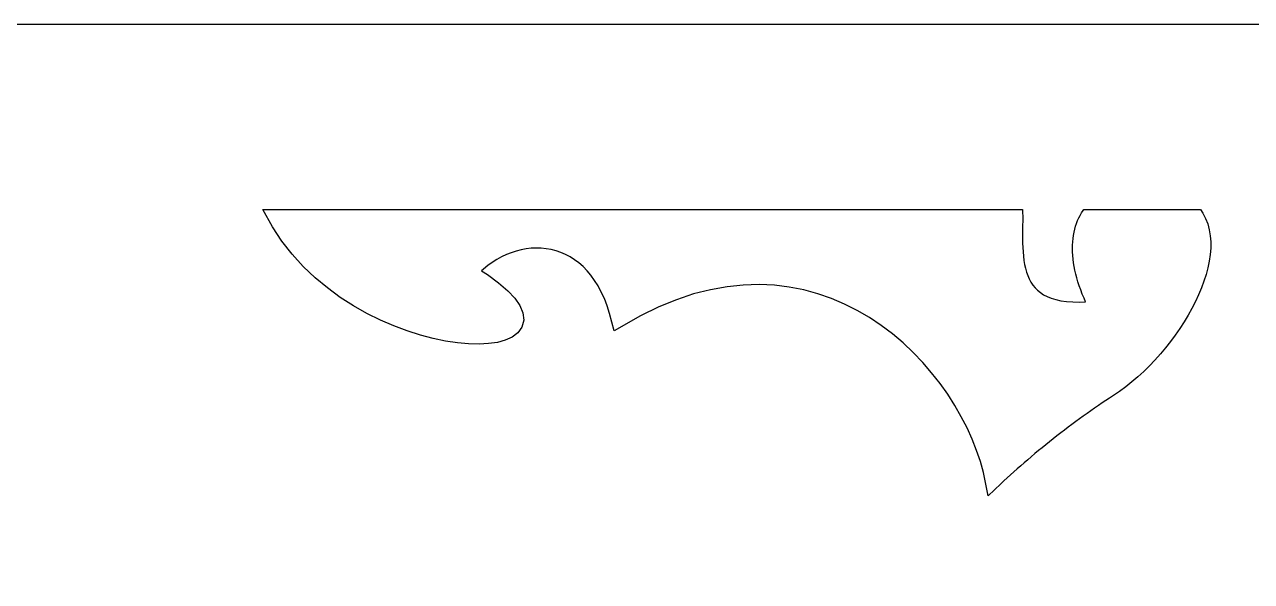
# Model space of a CAD drawing. Header units: centimetres. Extents: x -27.5 to -9.1, y -9.5 to -3.5.
# Drawn here: x -24.932 to -22.364, y -4.662 to -3.495 of the extents above; entities that cross this region are included whole.
import ezdxf

# ---------------------------------------------------------------- set-up
doc = ezdxf.new("R2010")
doc.units = ezdxf.units.CM
doc.header["$MEASUREMENT"] = 0
doc.layers.add('layer 1', color=7, linetype='Continuous')

msp = doc.modelspace()

# ---------------------------------------------------------------- linework, layer by layer
at = {"layer": 'layer 1', "color": 250}
for points, knots in [([(-27.5, -3.49494), (-27.5, -3.49494), (-18.97669, -3.49494), (-18.97669, -3.49494), (-18.97669, -3.49494), (-18.97669, -3.49494), (-18.97669, -9.5), (-18.97669, -9.5), (-18.97669, -9.5), (-18.97669, -9.5), (-27.5, -9.5), (-27.5, -9.5), (-27.5, -9.5), (-27.5, -9.5), (-27.5, -3.49494), (-27.5, -3.49494)], [0, 0, 0, 0, 0.2, 0.2, 0.2, 0.2, 0.4, 0.4, 0.4, 0.4, 0.6, 0.6, 0.6, 0.6, 1, 1, 1, 1]), ([(-24.43285, -3.88236), (-24.43285, -3.88236), (-24.41285, -3.9189), (-24.41285, -3.9189), (-24.41285, -3.9189), (-24.41285, -3.9189), (-24.39321, -3.94862), (-24.39321, -3.94862), (-24.39321, -3.94862), (-24.39321, -3.94862), (-24.37162, -3.97626), (-24.37162, -3.97626), (-24.37162, -3.97626), (-24.37162, -3.97626), (-24.34833, -4.00184), (-24.34833, -4.00184), (-24.34833, -4.00184), (-24.34833, -4.00184), (-24.3236, -4.02539), (-24.3236, -4.02539), (-24.3236, -4.02539), (-24.3236, -4.02539), (-24.29769, -4.04696), (-24.29769, -4.04696), (-24.29769, -4.04696), (-24.29769, -4.04696), (-24.27082, -4.06658), (-24.27082, -4.06658), (-24.27082, -4.06658), (-24.27082, -4.06658), (-24.24326, -4.08429), (-24.24326, -4.08429), (-24.24326, -4.08429), (-24.24326, -4.08429), (-24.21524, -4.10014), (-24.21524, -4.10014), (-24.21524, -4.10014), (-24.21524, -4.10014), (-24.18699, -4.11415), (-24.18699, -4.11415), (-24.18699, -4.11415), (-24.18699, -4.11415), (-24.15874, -4.12638), (-24.15874, -4.12638), (-24.15874, -4.12638), (-24.15874, -4.12638), (-24.13075, -4.13684), (-24.13075, -4.13684), (-24.13075, -4.13684), (-24.13075, -4.13684), (-24.10323, -4.14559), (-24.10323, -4.14559), (-24.10323, -4.14559), (-24.10323, -4.14559), (-24.0764, -4.15264), (-24.0764, -4.15264), (-24.0764, -4.15264), (-24.0764, -4.15264), (-24.0505, -4.15804), (-24.0505, -4.15804), (-24.0505, -4.15804), (-24.0505, -4.15804), (-24.02573, -4.16182), (-24.02573, -4.16182), (-24.02573, -4.16182), (-24.02573, -4.16182), (-24.00232, -4.16399), (-24.00232, -4.16399), (-24.00232, -4.16399), (-24.00232, -4.16399), (-23.98044, -4.16457), (-23.98044, -4.16457), (-23.98044, -4.16457), (-23.98044, -4.16457), (-23.96028, -4.16356), (-23.96028, -4.16356), (-23.96028, -4.16356), (-23.96028, -4.16356), (-23.94197, -4.16091), (-23.94197, -4.16091), (-23.94197, -4.16091), (-23.94197, -4.16091), (-23.92561, -4.15651), (-23.92561, -4.15651), (-23.92561, -4.15651), (-23.92561, -4.15651), (-23.9113, -4.15007), (-23.9113, -4.15007), (-23.9113, -4.15007), (-23.9113, -4.15007), (-23.89931, -4.14105), (-23.89931, -4.14105), (-23.89931, -4.14105), (-23.89931, -4.14105), (-23.89062, -4.12892), (-23.89062, -4.12892), (-23.89062, -4.12892), (-23.89062, -4.12892), (-23.88687, -4.11426), (-23.88687, -4.11426), (-23.88687, -4.11426), (-23.88687, -4.11426), (-23.88862, -4.09879), (-23.88862, -4.09879), (-23.88862, -4.09879), (-23.88862, -4.09879), (-23.8951, -4.08352), (-23.8951, -4.08352), (-23.8951, -4.08352), (-23.8951, -4.08352), (-23.90569, -4.06827), (-23.90569, -4.06827), (-23.90569, -4.06827), (-23.90569, -4.06827), (-23.92038, -4.0526), (-23.92038, -4.0526), (-23.92038, -4.0526), (-23.92038, -4.0526), (-23.93938, -4.03623), (-23.93938, -4.03623), (-23.93938, -4.03623), (-23.93938, -4.03623), (-23.96297, -4.019), (-23.96297, -4.019), (-23.96297, -4.019), (-23.96297, -4.019), (-23.97541, -4.01107), (-23.97541, -4.01107), (-23.97541, -4.01107), (-23.97541, -4.01107), (-23.97117, -4.00721), (-23.97117, -4.00721), (-23.97117, -4.00721), (-23.97117, -4.00721), (-23.96211, -3.9999), (-23.96211, -3.9999), (-23.96211, -3.9999), (-23.96211, -3.9999), (-23.95275, -3.99321), (-23.95275, -3.99321), (-23.95275, -3.99321), (-23.95275, -3.99321), (-23.9431, -3.98716), (-23.9431, -3.98716), (-23.9431, -3.98716), (-23.9431, -3.98716), (-23.93321, -3.98177), (-23.93321, -3.98177), (-23.93321, -3.98177), (-23.93321, -3.98177), (-23.92312, -3.97703), (-23.92312, -3.97703), (-23.92312, -3.97703), (-23.92312, -3.97703), (-23.91287, -3.97298), (-23.91287, -3.97298), (-23.91287, -3.97298), (-23.91287, -3.97298), (-23.90249, -3.96962), (-23.90249, -3.96962), (-23.90249, -3.96962), (-23.90249, -3.96962), (-23.89203, -3.96696), (-23.89203, -3.96696), (-23.89203, -3.96696), (-23.89203, -3.96696), (-23.88151, -3.96502), (-23.88151, -3.96502), (-23.88151, -3.96502), (-23.88151, -3.96502), (-23.87097, -3.96381), (-23.87097, -3.96381), (-23.87097, -3.96381), (-23.87097, -3.96381), (-23.86046, -3.96334), (-23.86046, -3.96334), (-23.86046, -3.96334), (-23.86046, -3.96334), (-23.84999, -3.96362), (-23.84999, -3.96362), (-23.84999, -3.96362), (-23.84999, -3.96362), (-23.83961, -3.96465), (-23.83961, -3.96465), (-23.83961, -3.96465), (-23.83961, -3.96465), (-23.82934, -3.96646), (-23.82934, -3.96646), (-23.82934, -3.96646), (-23.82934, -3.96646), (-23.81921, -3.96905), (-23.81921, -3.96905), (-23.81921, -3.96905), (-23.81921, -3.96905), (-23.80924, -3.97245), (-23.80924, -3.97245), (-23.80924, -3.97245), (-23.80924, -3.97245), (-23.79946, -3.97666), (-23.79946, -3.97666), (-23.79946, -3.97666), (-23.79946, -3.97666), (-23.78989, -3.98171), (-23.78989, -3.98171), (-23.78989, -3.98171), (-23.78989, -3.98171), (-23.78057, -3.98762), (-23.78057, -3.98762), (-23.78057, -3.98762), (-23.78057, -3.98762), (-23.7715, -3.99442), (-23.7715, -3.99442), (-23.7715, -3.99442), (-23.7715, -3.99442), (-23.76273, -4.00214), (-23.76273, -4.00214), (-23.76273, -4.00214), (-23.76273, -4.00214), (-23.75428, -4.01079), (-23.75428, -4.01079), (-23.75428, -4.01079), (-23.75428, -4.01079), (-23.74618, -4.02042), (-23.74618, -4.02042), (-23.74618, -4.02042), (-23.74618, -4.02042), (-23.73847, -4.03106), (-23.73847, -4.03106), (-23.73847, -4.03106), (-23.73847, -4.03106), (-23.7312, -4.04273), (-23.7312, -4.04273), (-23.7312, -4.04273), (-23.7312, -4.04273), (-23.72439, -4.05545), (-23.72439, -4.05545), (-23.72439, -4.05545), (-23.72439, -4.05545), (-23.7181, -4.06927), (-23.7181, -4.06927), (-23.7181, -4.06927), (-23.7181, -4.06927), (-23.71236, -4.08419), (-23.71236, -4.08419), (-23.71236, -4.08419), (-23.71236, -4.08419), (-23.70723, -4.10024), (-23.70723, -4.10024), (-23.70723, -4.10024), (-23.70723, -4.10024), (-23.69776, -4.13651), (-23.69776, -4.13651), (-23.69776, -4.13651), (-23.69776, -4.13651), (-23.64211, -4.10502), (-23.64211, -4.10502), (-23.64211, -4.10502), (-23.64211, -4.10502), (-23.60437, -4.08665), (-23.60437, -4.08665), (-23.60437, -4.08665), (-23.60437, -4.08665), (-23.56736, -4.07154), (-23.56736, -4.07154), (-23.56736, -4.07154), (-23.56736, -4.07154), (-23.53112, -4.05954), (-23.53112, -4.05954), (-23.53112, -4.05954), (-23.53112, -4.05954), (-23.49568, -4.0505), (-23.49568, -4.0505), (-23.49568, -4.0505), (-23.49568, -4.0505), (-23.46104, -4.0443), (-23.46104, -4.0443), (-23.46104, -4.0443), (-23.46104, -4.0443), (-23.42722, -4.04079), (-23.42722, -4.04079), (-23.42722, -4.04079), (-23.42722, -4.04079), (-23.39426, -4.03984), (-23.39426, -4.03984), (-23.39426, -4.03984), (-23.39426, -4.03984), (-23.36215, -4.04132), (-23.36215, -4.04132), (-23.36215, -4.04132), (-23.36215, -4.04132), (-23.33091, -4.04509), (-23.33091, -4.04509), (-23.33091, -4.04509), (-23.33091, -4.04509), (-23.30057, -4.05103), (-23.30057, -4.05103), (-23.30057, -4.05103), (-23.30057, -4.05103), (-23.27113, -4.05902), (-23.27113, -4.05902), (-23.27113, -4.05902), (-23.27113, -4.05902), (-23.24263, -4.06894), (-23.24263, -4.06894), (-23.24263, -4.06894), (-23.24263, -4.06894), (-23.21508, -4.08066), (-23.21508, -4.08066), (-23.21508, -4.08066), (-23.21508, -4.08066), (-23.18853, -4.09406), (-23.18853, -4.09406), (-23.18853, -4.09406), (-23.18853, -4.09406), (-23.16299, -4.10903), (-23.16299, -4.10903), (-23.16299, -4.10903), (-23.16299, -4.10903), (-23.13849, -4.12543), (-23.13849, -4.12543), (-23.13849, -4.12543), (-23.13849, -4.12543), (-23.11508, -4.14313), (-23.11508, -4.14313), (-23.11508, -4.14313), (-23.11508, -4.14313), (-23.09279, -4.16203), (-23.09279, -4.16203), (-23.09279, -4.16203), (-23.09279, -4.16203), (-23.07164, -4.18198), (-23.07164, -4.18198), (-23.07164, -4.18198), (-23.07164, -4.18198), (-23.05168, -4.20286), (-23.05168, -4.20286), (-23.05168, -4.20286), (-23.05168, -4.20286), (-23.03294, -4.22454), (-23.03294, -4.22454), (-23.03294, -4.22454), (-23.03294, -4.22454), (-23.01546, -4.24688), (-23.01546, -4.24688), (-23.01546, -4.24688), (-23.01546, -4.24688), (-22.99926, -4.26976), (-22.99926, -4.26976), (-22.99926, -4.26976), (-22.99926, -4.26976), (-22.98439, -4.29303), (-22.98439, -4.29303), (-22.98439, -4.29303), (-22.98439, -4.29303), (-22.97087, -4.31658), (-22.97087, -4.31658), (-22.97087, -4.31658), (-22.97087, -4.31658), (-22.95875, -4.34025), (-22.95875, -4.34025), (-22.95875, -4.34025), (-22.95875, -4.34025), (-22.94805, -4.36391), (-22.94805, -4.36391), (-22.94805, -4.36391), (-22.94805, -4.36391), (-22.9388, -4.38743), (-22.9388, -4.38743), (-22.9388, -4.38743), (-22.9388, -4.38743), (-22.93102, -4.41067), (-22.93102, -4.41067), (-22.93102, -4.41067), (-22.93102, -4.41067), (-22.92477, -4.43347), (-22.92477, -4.43347), (-22.92477, -4.43347), (-22.92477, -4.43347), (-22.91443, -4.48211), (-22.91443, -4.48211), (-22.91443, -4.48211), (-22.91443, -4.48211), (-22.88849, -4.4575), (-22.88849, -4.4575), (-22.88849, -4.4575), (-22.88849, -4.4575), (-22.88172, -4.45116), (-22.88172, -4.45116), (-22.88172, -4.45116), (-22.88172, -4.45116), (-22.87486, -4.44482), (-22.87486, -4.44482), (-22.87486, -4.44482), (-22.87486, -4.44482), (-22.86789, -4.43846), (-22.86789, -4.43846), (-22.86789, -4.43846), (-22.86789, -4.43846), (-22.86083, -4.4321), (-22.86083, -4.4321), (-22.86083, -4.4321), (-22.86083, -4.4321), (-22.85369, -4.42574), (-22.85369, -4.42574), (-22.85369, -4.42574), (-22.85369, -4.42574), (-22.84646, -4.41938), (-22.84646, -4.41938), (-22.84646, -4.41938), (-22.84646, -4.41938), (-22.83916, -4.41303), (-22.83916, -4.41303), (-22.83916, -4.41303), (-22.83916, -4.41303), (-22.83178, -4.4067), (-22.83178, -4.4067), (-22.83178, -4.4067), (-22.83178, -4.4067), (-22.82433, -4.40037), (-22.82433, -4.40037), (-22.82433, -4.40037), (-22.82433, -4.40037), (-22.81683, -4.39407), (-22.81683, -4.39407), (-22.81683, -4.39407), (-22.81683, -4.39407), (-22.80926, -4.38778), (-22.80926, -4.38778), (-22.80926, -4.38778), (-22.80926, -4.38778), (-22.80164, -4.38152), (-22.80164, -4.38152), (-22.80164, -4.38152), (-22.80164, -4.38152), (-22.79396, -4.3753), (-22.79396, -4.3753), (-22.79396, -4.3753), (-22.79396, -4.3753), (-22.78624, -4.3691), (-22.78624, -4.3691), (-22.78624, -4.3691), (-22.78624, -4.3691), (-22.77848, -4.36294), (-22.77848, -4.36294), (-22.77848, -4.36294), (-22.77848, -4.36294), (-22.77069, -4.35682), (-22.77069, -4.35682), (-22.77069, -4.35682), (-22.77069, -4.35682), (-22.76286, -4.35074), (-22.76286, -4.35074), (-22.76286, -4.35074), (-22.76286, -4.35074), (-22.75501, -4.34472), (-22.75501, -4.34472), (-22.75501, -4.34472), (-22.75501, -4.34472), (-22.74714, -4.33874), (-22.74714, -4.33874), (-22.74714, -4.33874), (-22.74714, -4.33874), (-22.73925, -4.33282), (-22.73925, -4.33282), (-22.73925, -4.33282), (-22.73925, -4.33282), (-22.73134, -4.32696), (-22.73134, -4.32696), (-22.73134, -4.32696), (-22.73134, -4.32696), (-22.72343, -4.32116), (-22.72343, -4.32116), (-22.72343, -4.32116), (-22.72343, -4.32116), (-22.71551, -4.31543), (-22.71551, -4.31543), (-22.71551, -4.31543), (-22.71551, -4.31543), (-22.7076, -4.30977), (-22.7076, -4.30977), (-22.7076, -4.30977), (-22.7076, -4.30977), (-22.69968, -4.30418), (-22.69968, -4.30418), (-22.69968, -4.30418), (-22.69968, -4.30418), (-22.69179, -4.29867), (-22.69179, -4.29867), (-22.69179, -4.29867), (-22.69179, -4.29867), (-22.6839, -4.29324), (-22.6839, -4.29324), (-22.6839, -4.29324), (-22.6839, -4.29324), (-22.67604, -4.28789), (-22.67604, -4.28789), (-22.67604, -4.28789), (-22.67604, -4.28789), (-22.6682, -4.28263), (-22.6682, -4.28263), (-22.6682, -4.28263), (-22.6682, -4.28263), (-22.66039, -4.27747), (-22.66039, -4.27747), (-22.66039, -4.27747), (-22.66039, -4.27747), (-22.65246, -4.2723), (-22.65246, -4.2723), (-22.65246, -4.2723), (-22.65246, -4.2723), (-22.63947, -4.2635), (-22.63947, -4.2635), (-22.63947, -4.2635), (-22.63947, -4.2635), (-22.62651, -4.25394), (-22.62651, -4.25394), (-22.62651, -4.25394), (-22.62651, -4.25394), (-22.61377, -4.24377), (-22.61377, -4.24377), (-22.61377, -4.24377), (-22.61377, -4.24377), (-22.60126, -4.23303), (-22.60126, -4.23303), (-22.60126, -4.23303), (-22.60126, -4.23303), (-22.58903, -4.22176), (-22.58903, -4.22176), (-22.58903, -4.22176), (-22.58903, -4.22176), (-22.57709, -4.21001), (-22.57709, -4.21001), (-22.57709, -4.21001), (-22.57709, -4.21001), (-22.56548, -4.19783), (-22.56548, -4.19783), (-22.56548, -4.19783), (-22.56548, -4.19783), (-22.55422, -4.18525), (-22.55422, -4.18525), (-22.55422, -4.18525), (-22.55422, -4.18525), (-22.54336, -4.17232), (-22.54336, -4.17232), (-22.54336, -4.17232), (-22.54336, -4.17232), (-22.53291, -4.15908), (-22.53291, -4.15908), (-22.53291, -4.15908), (-22.53291, -4.15908), (-22.52291, -4.14557), (-22.52291, -4.14557), (-22.52291, -4.14557), (-22.52291, -4.14557), (-22.51339, -4.13183), (-22.51339, -4.13183), (-22.51339, -4.13183), (-22.51339, -4.13183), (-22.50439, -4.11791), (-22.50439, -4.11791), (-22.50439, -4.11791), (-22.50439, -4.11791), (-22.49593, -4.10384), (-22.49593, -4.10384), (-22.49593, -4.10384), (-22.49593, -4.10384), (-22.48805, -4.08967), (-22.48805, -4.08967), (-22.48805, -4.08967), (-22.48805, -4.08967), (-22.48078, -4.07543), (-22.48078, -4.07543), (-22.48078, -4.07543), (-22.48078, -4.07543), (-22.47415, -4.06117), (-22.47415, -4.06117), (-22.47415, -4.06117), (-22.47415, -4.06117), (-22.4682, -4.04691), (-22.4682, -4.04691), (-22.4682, -4.04691), (-22.4682, -4.04691), (-22.46296, -4.03271), (-22.46296, -4.03271), (-22.46296, -4.03271), (-22.46296, -4.03271), (-22.45848, -4.01858), (-22.45848, -4.01858), (-22.45848, -4.01858), (-22.45848, -4.01858), (-22.45478, -4.00458), (-22.45478, -4.00458), (-22.45478, -4.00458), (-22.45478, -4.00458), (-22.45191, -3.99073), (-22.45191, -3.99073), (-22.45191, -3.99073), (-22.45191, -3.99073), (-22.44992, -3.97706), (-22.44992, -3.97706), (-22.44992, -3.97706), (-22.44992, -3.97706), (-22.44885, -3.96361), (-22.44885, -3.96361), (-22.44885, -3.96361), (-22.44885, -3.96361), (-22.44875, -3.95041), (-22.44875, -3.95041), (-22.44875, -3.95041), (-22.44875, -3.95041), (-22.4497, -3.93751), (-22.4497, -3.93751), (-22.4497, -3.93751), (-22.4497, -3.93751), (-22.45174, -3.92496), (-22.45174, -3.92496), (-22.45174, -3.92496), (-22.45174, -3.92496), (-22.45495, -3.91281), (-22.45495, -3.91281), (-22.45495, -3.91281), (-22.45495, -3.91281), (-22.45939, -3.90115), (-22.45939, -3.90115), (-22.45939, -3.90115), (-22.45939, -3.90115), (-22.4651, -3.89006), (-22.4651, -3.89006), (-22.4651, -3.89006), (-22.4651, -3.89006), (-22.47031, -3.88236), (-22.47031, -3.88236), (-22.47031, -3.88236), (-22.47031, -3.88236), (-22.71436, -3.88236), (-22.71436, -3.88236), (-22.71436, -3.88236), (-22.71436, -3.88236), (-22.71583, -3.88442), (-22.71583, -3.88442), (-22.71583, -3.88442), (-22.71583, -3.88442), (-22.71907, -3.8895), (-22.71907, -3.8895), (-22.71907, -3.8895), (-22.71907, -3.8895), (-22.72208, -3.89478), (-22.72208, -3.89478), (-22.72208, -3.89478), (-22.72208, -3.89478), (-22.72484, -3.90024), (-22.72484, -3.90024), (-22.72484, -3.90024), (-22.72484, -3.90024), (-22.72736, -3.90589), (-22.72736, -3.90589), (-22.72736, -3.90589), (-22.72736, -3.90589), (-22.72962, -3.91172), (-22.72962, -3.91172), (-22.72962, -3.91172), (-22.72962, -3.91172), (-22.73164, -3.91772), (-22.73164, -3.91772), (-22.73164, -3.91772), (-22.73164, -3.91772), (-22.73339, -3.92389), (-22.73339, -3.92389), (-22.73339, -3.92389), (-22.73339, -3.92389), (-22.73488, -3.93023), (-22.73488, -3.93023), (-22.73488, -3.93023), (-22.73488, -3.93023), (-22.7361, -3.93671), (-22.7361, -3.93671), (-22.7361, -3.93671), (-22.7361, -3.93671), (-22.73705, -3.94336), (-22.73705, -3.94336), (-22.73705, -3.94336), (-22.73705, -3.94336), (-22.73774, -3.95016), (-22.73774, -3.95016), (-22.73774, -3.95016), (-22.73774, -3.95016), (-22.73815, -3.9571), (-22.73815, -3.9571), (-22.73815, -3.9571), (-22.73815, -3.9571), (-22.73829, -3.96419), (-22.73829, -3.96419), (-22.73829, -3.96419), (-22.73829, -3.96419), (-22.73815, -3.97142), (-22.73815, -3.97142), (-22.73815, -3.97142), (-22.73815, -3.97142), (-22.73774, -3.97879), (-22.73774, -3.97879), (-22.73774, -3.97879), (-22.73774, -3.97879), (-22.73704, -3.98629), (-22.73704, -3.98629), (-22.73704, -3.98629), (-22.73704, -3.98629), (-22.73606, -3.99393), (-22.73606, -3.99393), (-22.73606, -3.99393), (-22.73606, -3.99393), (-22.73479, -4.00171), (-22.73479, -4.00171), (-22.73479, -4.00171), (-22.73479, -4.00171), (-22.73323, -4.00962), (-22.73323, -4.00962), (-22.73323, -4.00962), (-22.73323, -4.00962), (-22.73138, -4.01766), (-22.73138, -4.01766), (-22.73138, -4.01766), (-22.73138, -4.01766), (-22.72924, -4.02582), (-22.72924, -4.02582), (-22.72924, -4.02582), (-22.72924, -4.02582), (-22.7268, -4.03412), (-22.7268, -4.03412), (-22.7268, -4.03412), (-22.7268, -4.03412), (-22.72406, -4.04254), (-22.72406, -4.04254), (-22.72406, -4.04254), (-22.72406, -4.04254), (-22.72101, -4.05108), (-22.72101, -4.05108), (-22.72101, -4.05108), (-22.72101, -4.05108), (-22.71765, -4.05975), (-22.71765, -4.05975), (-22.71765, -4.05975), (-22.71765, -4.05975), (-22.71399, -4.06855), (-22.71399, -4.06855), (-22.71399, -4.06855), (-22.71399, -4.06855), (-22.71072, -4.07586), (-22.71072, -4.07586), (-22.71072, -4.07586), (-22.71072, -4.07586), (-22.72267, -4.07641), (-22.72267, -4.07641), (-22.72267, -4.07641), (-22.72267, -4.07641), (-22.73716, -4.07628), (-22.73716, -4.07628), (-22.73716, -4.07628), (-22.73716, -4.07628), (-22.75035, -4.07536), (-22.75035, -4.07536), (-22.75035, -4.07536), (-22.75035, -4.07536), (-22.76228, -4.0737), (-22.76228, -4.0737), (-22.76228, -4.0737), (-22.76228, -4.0737), (-22.77301, -4.07137), (-22.77301, -4.07137), (-22.77301, -4.07137), (-22.77301, -4.07137), (-22.78261, -4.06844), (-22.78261, -4.06844), (-22.78261, -4.06844), (-22.78261, -4.06844), (-22.79115, -4.06496), (-22.79115, -4.06496), (-22.79115, -4.06496), (-22.79115, -4.06496), (-22.79871, -4.06099), (-22.79871, -4.06099), (-22.79871, -4.06099), (-22.79871, -4.06099), (-22.80539, -4.05657), (-22.80539, -4.05657), (-22.80539, -4.05657), (-22.80539, -4.05657), (-22.81129, -4.05172), (-22.81129, -4.05172), (-22.81129, -4.05172), (-22.81129, -4.05172), (-22.8165, -4.04643), (-22.8165, -4.04643), (-22.8165, -4.04643), (-22.8165, -4.04643), (-22.8211, -4.04072), (-22.8211, -4.04072), (-22.8211, -4.04072), (-22.8211, -4.04072), (-22.82514, -4.03457), (-22.82514, -4.03457), (-22.82514, -4.03457), (-22.82514, -4.03457), (-22.82868, -4.02798), (-22.82868, -4.02798), (-22.82868, -4.02798), (-22.82868, -4.02798), (-22.83173, -4.02096), (-22.83173, -4.02096), (-22.83173, -4.02096), (-22.83173, -4.02096), (-22.83434, -4.01352), (-22.83434, -4.01352), (-22.83434, -4.01352), (-22.83434, -4.01352), (-22.83653, -4.00571), (-22.83653, -4.00571), (-22.83653, -4.00571), (-22.83653, -4.00571), (-22.83831, -3.99755), (-22.83831, -3.99755), (-22.83831, -3.99755), (-22.83831, -3.99755), (-22.83973, -3.98908), (-22.83973, -3.98908), (-22.83973, -3.98908), (-22.83973, -3.98908), (-22.84083, -3.98036), (-22.84083, -3.98036), (-22.84083, -3.98036), (-22.84083, -3.98036), (-22.84162, -3.97141), (-22.84162, -3.97141), (-22.84162, -3.97141), (-22.84162, -3.97141), (-22.84216, -3.96231), (-22.84216, -3.96231), (-22.84216, -3.96231), (-22.84216, -3.96231), (-22.84248, -3.95308), (-22.84248, -3.95308), (-22.84248, -3.95308), (-22.84248, -3.95308), (-22.84263, -3.94377), (-22.84263, -3.94377), (-22.84263, -3.94377), (-22.84263, -3.94377), (-22.84265, -3.93443), (-22.84265, -3.93443), (-22.84265, -3.93443), (-22.84265, -3.93443), (-22.8426, -3.9251), (-22.8426, -3.9251), (-22.8426, -3.9251), (-22.8426, -3.9251), (-22.8425, -3.9158), (-22.8425, -3.9158), (-22.8425, -3.9158), (-22.8425, -3.9158), (-22.84243, -3.9066), (-22.84243, -3.9066), (-22.84243, -3.9066), (-22.84243, -3.9066), (-22.84243, -3.89751), (-22.84243, -3.89751), (-22.84243, -3.89751), (-22.84243, -3.89751), (-22.84254, -3.88857), (-22.84254, -3.88857), (-22.84254, -3.88857), (-22.84254, -3.88857), (-22.84273, -3.88236), (-22.84273, -3.88236), (-22.84273, -3.88236), (-22.84273, -3.88236), (-24.43285, -3.88236), (-24.43285, -3.88236)], [0, 0, 0, 0, 0.0045455, 0.0045455, 0.0045455, 0.0045455, 0.0090909, 0.0090909, 0.0090909, 0.0090909, 0.0136364, 0.0136364, 0.0136364, 0.0136364, 0.0181818, 0.0181818, 0.0181818, 0.0181818, 0.0227273, 0.0227273, 0.0227273, 0.0227273, 0.0272727, 0.0272727, 0.0272727, 0.0272727, 0.0318182, 0.0318182, 0.0318182, 0.0318182, 0.0363636, 0.0363636, 0.0363636, 0.0363636, 0.0409091, 0.0409091, 0.0409091, 0.0409091, 0.0454545, 0.0454545, 0.0454545, 0.0454545, 0.05, 0.05, 0.05, 0.05, 0.0545455, 0.0545455, 0.0545455, 0.0545455, 0.0590909, 0.0590909, 0.0590909, 0.0590909, 0.0636364, 0.0636364, 0.0636364, 0.0636364, 0.0681818, 0.0681818, 0.0681818, 0.0681818, 0.0727273, 0.0727273, 0.0727273, 0.0727273, 0.0772727, 0.0772727, 0.0772727, 0.0772727, 0.0818182, 0.0818182, 0.0818182, 0.0818182, 0.0863636, 0.0863636, 0.0863636, 0.0863636, 0.0909091, 0.0909091, 0.0909091, 0.0909091, 0.0954545, 0.0954545, 0.0954545, 0.0954545, 0.1, 0.1, 0.1, 0.1, 0.1045455, 0.1045455, 0.1045455, 0.1045455, 0.1090909, 0.1090909, 0.1090909, 0.1090909, 0.1136364, 0.1136364, 0.1136364, 0.1136364, 0.1181818, 0.1181818, 0.1181818, 0.1181818, 0.1227273, 0.1227273, 0.1227273, 0.1227273, 0.1272727, 0.1272727, 0.1272727, 0.1272727, 0.1318182, 0.1318182, 0.1318182, 0.1318182, 0.1363636, 0.1363636, 0.1363636, 0.1363636, 0.1409091, 0.1409091, 0.1409091, 0.1409091, 0.1454545, 0.1454545, 0.1454545, 0.1454545, 0.15, 0.15, 0.15, 0.15, 0.1545455, 0.1545455, 0.1545455, 0.1545455, 0.1590909, 0.1590909, 0.1590909, 0.1590909, 0.1636364, 0.1636364, 0.1636364, 0.1636364, 0.1681818, 0.1681818, 0.1681818, 0.1681818, 0.1727273, 0.1727273, 0.1727273, 0.1727273, 0.1772727, 0.1772727, 0.1772727, 0.1772727, 0.1818182, 0.1818182, 0.1818182, 0.1818182, 0.1863636, 0.1863636, 0.1863636, 0.1863636, 0.1909091, 0.1909091, 0.1909091, 0.1909091, 0.1954545, 0.1954545, 0.1954545, 0.1954545, 0.2, 0.2, 0.2, 0.2, 0.2045455, 0.2045455, 0.2045455, 0.2045455, 0.2090909, 0.2090909, 0.2090909, 0.2090909, 0.2136364, 0.2136364, 0.2136364, 0.2136364, 0.2181818, 0.2181818, 0.2181818, 0.2181818, 0.2227273, 0.2227273, 0.2227273, 0.2227273, 0.2272727, 0.2272727, 0.2272727, 0.2272727, 0.2318182, 0.2318182, 0.2318182, 0.2318182, 0.2363636, 0.2363636, 0.2363636, 0.2363636, 0.2409091, 0.2409091, 0.2409091, 0.2409091, 0.2454545, 0.2454545, 0.2454545, 0.2454545, 0.25, 0.25, 0.25, 0.25, 0.2545455, 0.2545455, 0.2545455, 0.2545455, 0.2590909, 0.2590909, 0.2590909, 0.2590909, 0.2636364, 0.2636364, 0.2636364, 0.2636364, 0.2681818, 0.2681818, 0.2681818, 0.2681818, 0.2727273, 0.2727273, 0.2727273, 0.2727273, 0.2772727, 0.2772727, 0.2772727, 0.2772727, 0.2818182, 0.2818182, 0.2818182, 0.2818182, 0.2863636, 0.2863636, 0.2863636, 0.2863636, 0.2909091, 0.2909091, 0.2909091, 0.2909091, 0.2954545, 0.2954545, 0.2954545, 0.2954545, 0.3, 0.3, 0.3, 0.3, 0.3045455, 0.3045455, 0.3045455, 0.3045455, 0.3090909, 0.3090909, 0.3090909, 0.3090909, 0.3136364, 0.3136364, 0.3136364, 0.3136364, 0.3181818, 0.3181818, 0.3181818, 0.3181818, 0.3227273, 0.3227273, 0.3227273, 0.3227273, 0.3272727, 0.3272727, 0.3272727, 0.3272727, 0.3318182, 0.3318182, 0.3318182, 0.3318182, 0.3363636, 0.3363636, 0.3363636, 0.3363636, 0.3409091, 0.3409091, 0.3409091, 0.3409091, 0.3454545, 0.3454545, 0.3454545, 0.3454545, 0.35, 0.35, 0.35, 0.35, 0.3545455, 0.3545455, 0.3545455, 0.3545455, 0.3590909, 0.3590909, 0.3590909, 0.3590909, 0.3636364, 0.3636364, 0.3636364, 0.3636364, 0.3681818, 0.3681818, 0.3681818, 0.3681818, 0.3727273, 0.3727273, 0.3727273, 0.3727273, 0.3772727, 0.3772727, 0.3772727, 0.3772727, 0.3818182, 0.3818182, 0.3818182, 0.3818182, 0.3863636, 0.3863636, 0.3863636, 0.3863636, 0.3909091, 0.3909091, 0.3909091, 0.3909091, 0.3954545, 0.3954545, 0.3954545, 0.3954545, 0.4, 0.4, 0.4, 0.4, 0.4045455, 0.4045455, 0.4045455, 0.4045455, 0.4090909, 0.4090909, 0.4090909, 0.4090909, 0.4136364, 0.4136364, 0.4136364, 0.4136364, 0.4181818, 0.4181818, 0.4181818, 0.4181818, 0.4227273, 0.4227273, 0.4227273, 0.4227273, 0.4272727, 0.4272727, 0.4272727, 0.4272727, 0.4318182, 0.4318182, 0.4318182, 0.4318182, 0.4363636, 0.4363636, 0.4363636, 0.4363636, 0.4409091, 0.4409091, 0.4409091, 0.4409091, 0.4454545, 0.4454545, 0.4454545, 0.4454545, 0.45, 0.45, 0.45, 0.45, 0.4545455, 0.4545455, 0.4545455, 0.4545455, 0.4590909, 0.4590909, 0.4590909, 0.4590909, 0.4636364, 0.4636364, 0.4636364, 0.4636364, 0.4681818, 0.4681818, 0.4681818, 0.4681818, 0.4727273, 0.4727273, 0.4727273, 0.4727273, 0.4772727, 0.4772727, 0.4772727, 0.4772727, 0.4818182, 0.4818182, 0.4818182, 0.4818182, 0.4863636, 0.4863636, 0.4863636, 0.4863636, 0.4909091, 0.4909091, 0.4909091, 0.4909091, 0.4954545, 0.4954545, 0.4954545, 0.4954545, 0.5, 0.5, 0.5, 0.5, 0.5045455, 0.5045455, 0.5045455, 0.5045455, 0.5090909, 0.5090909, 0.5090909, 0.5090909, 0.5136364, 0.5136364, 0.5136364, 0.5136364, 0.5181818, 0.5181818, 0.5181818, 0.5181818, 0.5227273, 0.5227273, 0.5227273, 0.5227273, 0.5272727, 0.5272727, 0.5272727, 0.5272727, 0.5318182, 0.5318182, 0.5318182, 0.5318182, 0.5363636, 0.5363636, 0.5363636, 0.5363636, 0.5409091, 0.5409091, 0.5409091, 0.5409091, 0.5454545, 0.5454545, 0.5454545, 0.5454545, 0.55, 0.55, 0.55, 0.55, 0.5545455, 0.5545455, 0.5545455, 0.5545455, 0.5590909, 0.5590909, 0.5590909, 0.5590909, 0.5636364, 0.5636364, 0.5636364, 0.5636364, 0.5681818, 0.5681818, 0.5681818, 0.5681818, 0.5727273, 0.5727273, 0.5727273, 0.5727273, 0.5772727, 0.5772727, 0.5772727, 0.5772727, 0.5818182, 0.5818182, 0.5818182, 0.5818182, 0.5863636, 0.5863636, 0.5863636, 0.5863636, 0.5909091, 0.5909091, 0.5909091, 0.5909091, 0.5954545, 0.5954545, 0.5954545, 0.5954545, 0.6, 0.6, 0.6, 0.6, 0.6045455, 0.6045455, 0.6045455, 0.6045455, 0.6090909, 0.6090909, 0.6090909, 0.6090909, 0.6136364, 0.6136364, 0.6136364, 0.6136364, 0.6181818, 0.6181818, 0.6181818, 0.6181818, 0.6227273, 0.6227273, 0.6227273, 0.6227273, 0.6272727, 0.6272727, 0.6272727, 0.6272727, 0.6318182, 0.6318182, 0.6318182, 0.6318182, 0.6363636, 0.6363636, 0.6363636, 0.6363636, 0.6409091, 0.6409091, 0.6409091, 0.6409091, 0.6454545, 0.6454545, 0.6454545, 0.6454545, 0.65, 0.65, 0.65, 0.65, 0.6545455, 0.6545455, 0.6545455, 0.6545455, 0.6590909, 0.6590909, 0.6590909, 0.6590909, 0.6636364, 0.6636364, 0.6636364, 0.6636364, 0.6681818, 0.6681818, 0.6681818, 0.6681818, 0.6727273, 0.6727273, 0.6727273, 0.6727273, 0.6772727, 0.6772727, 0.6772727, 0.6772727, 0.6818182, 0.6818182, 0.6818182, 0.6818182, 0.6863636, 0.6863636, 0.6863636, 0.6863636, 0.6909091, 0.6909091, 0.6909091, 0.6909091, 0.6954545, 0.6954545, 0.6954545, 0.6954545, 0.7, 0.7, 0.7, 0.7, 0.7045455, 0.7045455, 0.7045455, 0.7045455, 0.7090909, 0.7090909, 0.7090909, 0.7090909, 0.7136364, 0.7136364, 0.7136364, 0.7136364, 0.7181818, 0.7181818, 0.7181818, 0.7181818, 0.7227273, 0.7227273, 0.7227273, 0.7227273, 0.7272727, 0.7272727, 0.7272727, 0.7272727, 0.7318182, 0.7318182, 0.7318182, 0.7318182, 0.7363636, 0.7363636, 0.7363636, 0.7363636, 0.7409091, 0.7409091, 0.7409091, 0.7409091, 0.7454545, 0.7454545, 0.7454545, 0.7454545, 0.75, 0.75, 0.75, 0.75, 0.7545455, 0.7545455, 0.7545455, 0.7545455, 0.7590909, 0.7590909, 0.7590909, 0.7590909, 0.7636364, 0.7636364, 0.7636364, 0.7636364, 0.7681818, 0.7681818, 0.7681818, 0.7681818, 0.7727273, 0.7727273, 0.7727273, 0.7727273, 0.7772727, 0.7772727, 0.7772727, 0.7772727, 0.7818182, 0.7818182, 0.7818182, 0.7818182, 0.7863636, 0.7863636, 0.7863636, 0.7863636, 0.7909091, 0.7909091, 0.7909091, 0.7909091, 0.7954545, 0.7954545, 0.7954545, 0.7954545, 0.8, 0.8, 0.8, 0.8, 0.8045455, 0.8045455, 0.8045455, 0.8045455, 0.8090909, 0.8090909, 0.8090909, 0.8090909, 0.8136364, 0.8136364, 0.8136364, 0.8136364, 0.8181818, 0.8181818, 0.8181818, 0.8181818, 0.8227273, 0.8227273, 0.8227273, 0.8227273, 0.8272727, 0.8272727, 0.8272727, 0.8272727, 0.8318182, 0.8318182, 0.8318182, 0.8318182, 0.8363636, 0.8363636, 0.8363636, 0.8363636, 0.8409091, 0.8409091, 0.8409091, 0.8409091, 0.8454545, 0.8454545, 0.8454545, 0.8454545, 0.85, 0.85, 0.85, 0.85, 0.8545455, 0.8545455, 0.8545455, 0.8545455, 0.8590909, 0.8590909, 0.8590909, 0.8590909, 0.8636364, 0.8636364, 0.8636364, 0.8636364, 0.8681818, 0.8681818, 0.8681818, 0.8681818, 0.8727273, 0.8727273, 0.8727273, 0.8727273, 0.8772727, 0.8772727, 0.8772727, 0.8772727, 0.8818182, 0.8818182, 0.8818182, 0.8818182, 0.8863636, 0.8863636, 0.8863636, 0.8863636, 0.8909091, 0.8909091, 0.8909091, 0.8909091, 0.8954545, 0.8954545, 0.8954545, 0.8954545, 0.9, 0.9, 0.9, 0.9, 0.9045455, 0.9045455, 0.9045455, 0.9045455, 0.9090909, 0.9090909, 0.9090909, 0.9090909, 0.9136364, 0.9136364, 0.9136364, 0.9136364, 0.9181818, 0.9181818, 0.9181818, 0.9181818, 0.9227273, 0.9227273, 0.9227273, 0.9227273, 0.9272727, 0.9272727, 0.9272727, 0.9272727, 0.9318182, 0.9318182, 0.9318182, 0.9318182, 0.9363636, 0.9363636, 0.9363636, 0.9363636, 0.9409091, 0.9409091, 0.9409091, 0.9409091, 0.9454545, 0.9454545, 0.9454545, 0.9454545, 0.95, 0.95, 0.95, 0.95, 0.9545455, 0.9545455, 0.9545455, 0.9545455, 0.9590909, 0.9590909, 0.9590909, 0.9590909, 0.9636364, 0.9636364, 0.9636364, 0.9636364, 0.9681818, 0.9681818, 0.9681818, 0.9681818, 0.9727273, 0.9727273, 0.9727273, 0.9727273, 0.9772727, 0.9772727, 0.9772727, 0.9772727, 0.9818182, 0.9818182, 0.9818182, 0.9818182, 0.9863636, 0.9863636, 0.9863636, 0.9863636, 0.9909091, 0.9909091, 0.9909091, 0.9909091, 1, 1, 1, 1])]:
    msp.add_open_spline(points, degree=3, knots=knots, dxfattribs=at)

doc.saveas('drawing.dxf')
